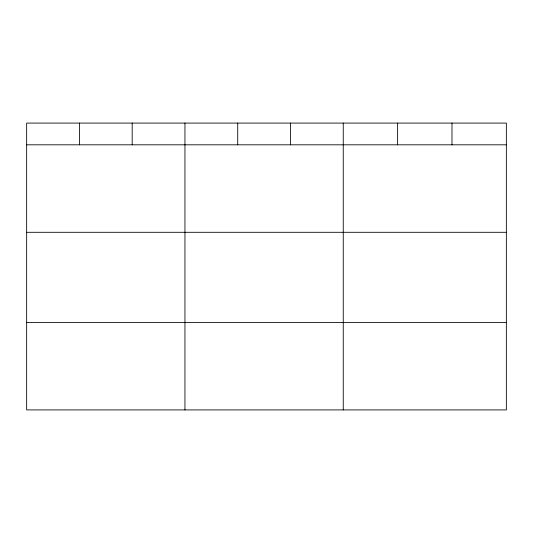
<?xml version="1.0" encoding="UTF-8"?>
<svg xmlns="http://www.w3.org/2000/svg" width="533" height="533" viewBox="0 0 533 533"><rect width="100%" height="100%" fill="white"/><g stroke="black" fill="none" stroke-linecap="round" stroke-linejoin="round"><path stroke-width="0.8" d="M506.35 232.301L506.35 123.083L26.65 123.083L26.65 409.917L506.35 409.917L506.35 232.301L26.65 232.301M26.65 144.816L506.35 144.816M26.65 322.432L506.35 322.432M451.984 123.083L451.984 144.816M397.618 123.083L397.618 144.816M343.252 123.083L343.252 409.917M290.485 123.083L290.485 144.816M237.718 123.083L237.718 144.816M184.951 123.083L184.951 409.917M132.184 123.083L132.184 144.816M79.417 123.083L79.417 144.816"/></g></svg>
